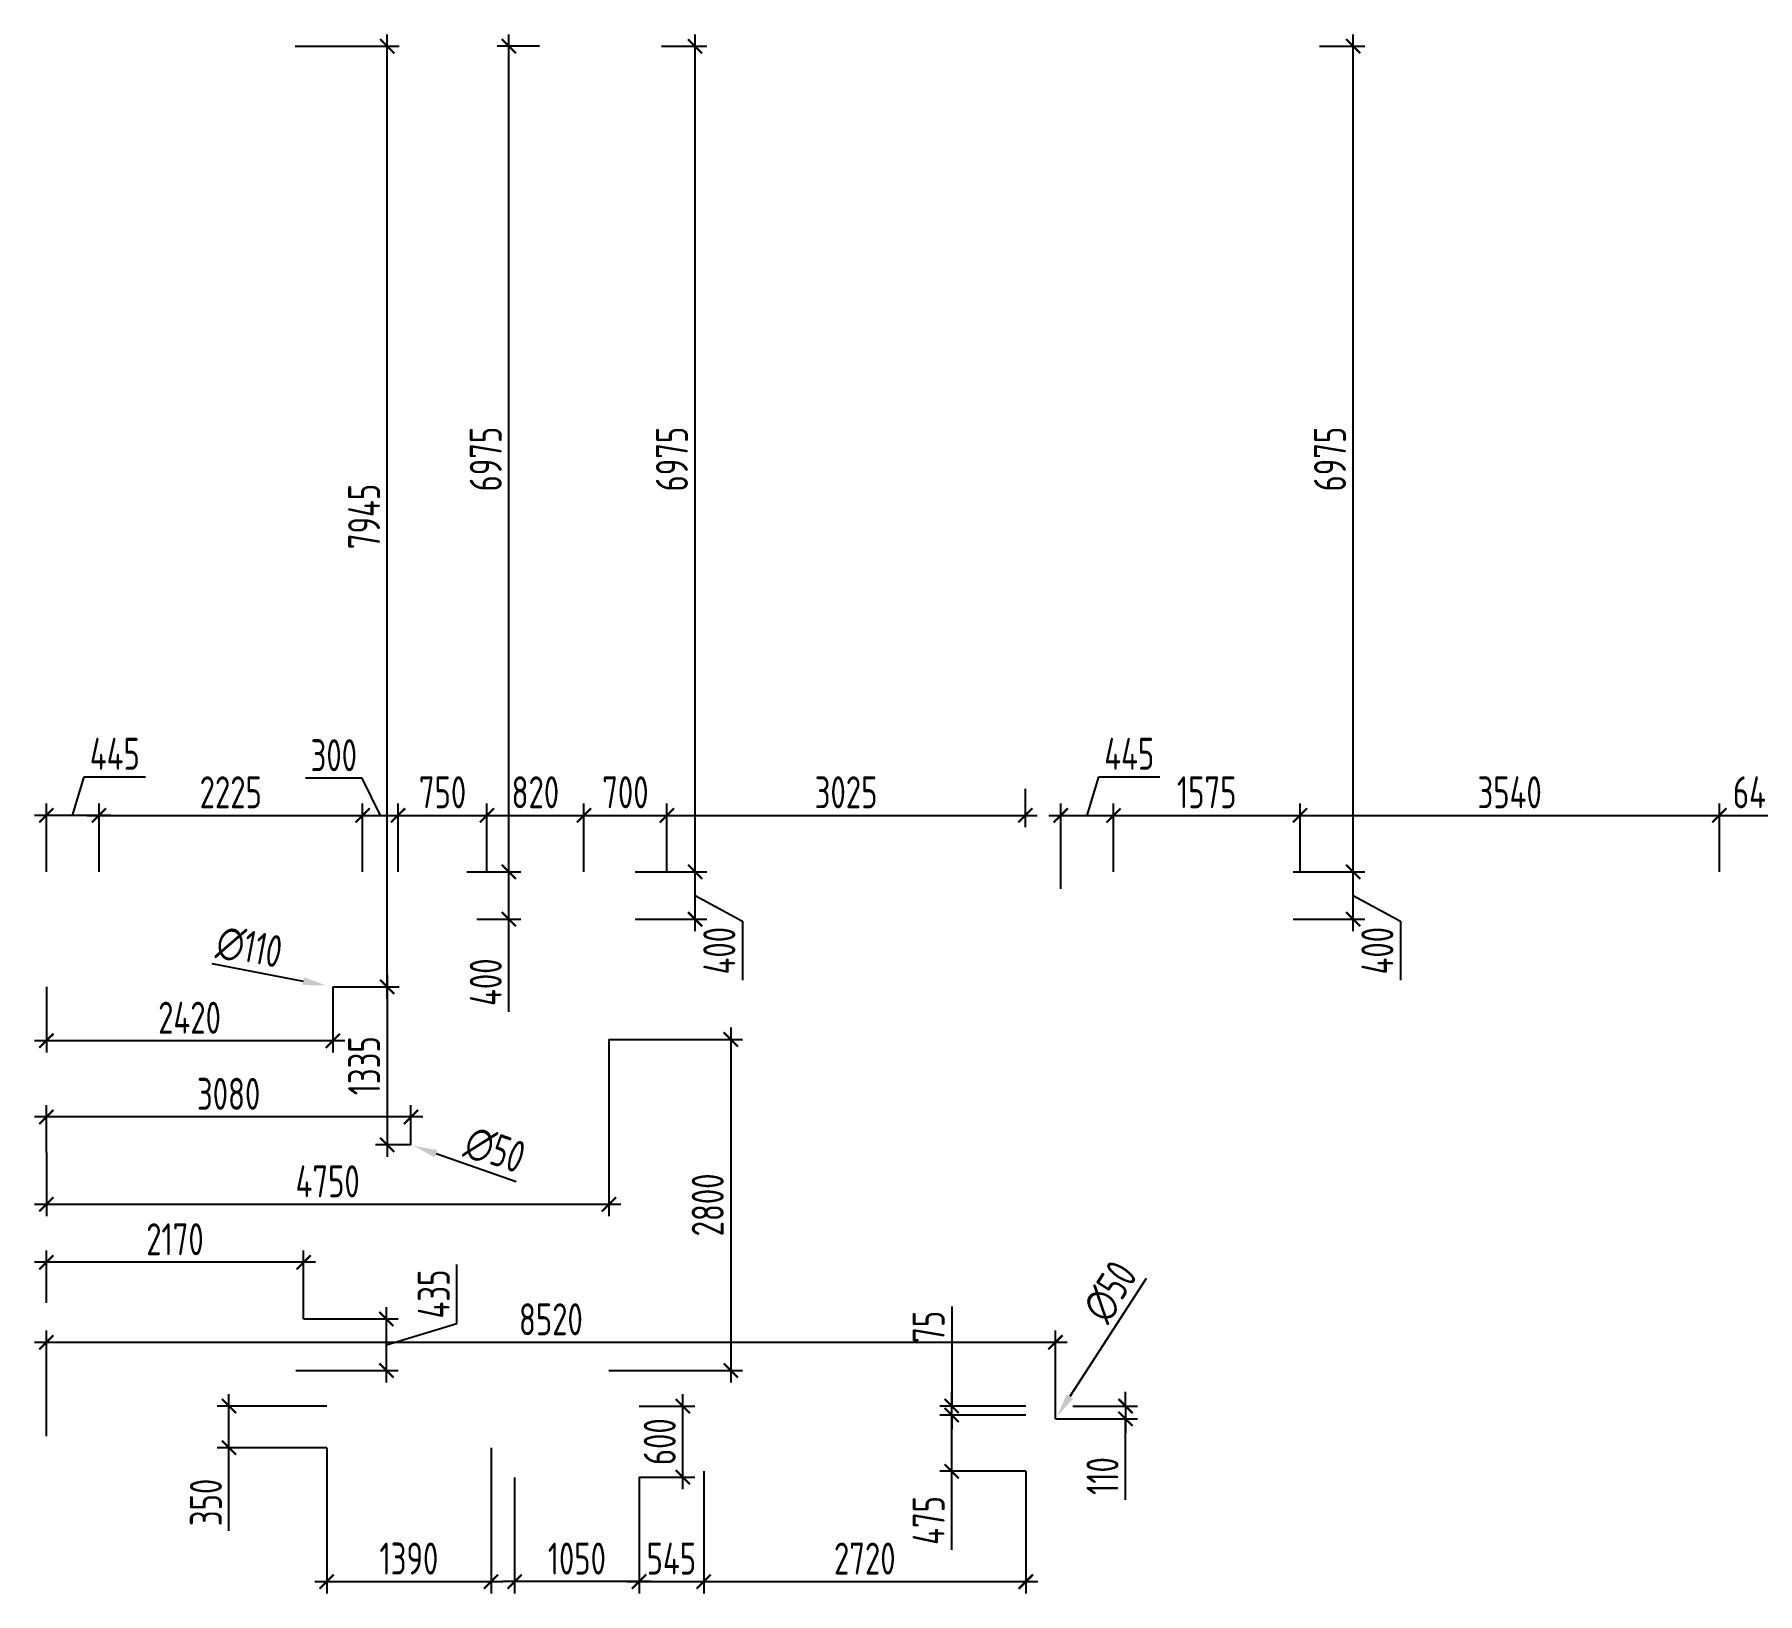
# Model space of a CAD drawing. Header units: millimetres. Extents: x -346952 to 536090, y 55086 to 131231.
# Drawn here: x 212076 to 226624, y 73283 to 86451 of the extents above; entities that cross this region are included whole.
import ezdxf

# ---------------------------------------------------------------- set-up
doc = ezdxf.new("R2010")
doc.units = ezdxf.units.MM
doc.layers.add('РАЗМЕРЫ КРОВЛИ ОВ', color=204, linetype='Continuous')
doc.layers.get('0').off()
doc.styles.add('ISOCPEUR', font='isocpeur.ttf', dxfattribs={"width": 0.7})
doc.dimstyles.new('R_100', dxfattribs={"dimtxt": 270, "dimasz": 120, "dimexe": 100, "dimexo": 0, "dimgap": 60, "dimtad": 1, "dimdec": 0, "dimrnd": 5, "dimzin": 0, "dimdsep": 46, "dimtxsty": 'ISOCPEUR', "dimblk": 'ARCHTICK', "dimcen": 0, "dimdle": 100, "dimclrd": 256, "dimclre": 256, "dimclrt": 256, "dimadec": 0, "dimazin": 0, "dimtfac": 2, "dimtdec": 0, "dimtofl": 0, "dimtmove": 1, "dimatfit": 3, "dimfxl": 1, "dimtvp": 3, "dimtolj": 1, "dimtzin": 0, "dimarcsym": 0})

# ---------------------------------------------------------------- blocks, each defined once
blk = doc.blocks.new('_ArchTick')
at = {"color": 0, "linetype": 'ByBlock', "const_width": 0.15}
blk.add_lwpolyline([(-0.5, -0.5), (0.5, 0.5)], dxfattribs=at)
blk = doc.blocks.new('*D2787')
at = {"layer": 'РАЗМЕРЫ КРОВЛИ ОВ', "lineweight": -2, "transparency": 16777216}
for p, q in [((216130, 74264), (216130, 73283)), ((217181, 74265), (217181, 73283)), ((217281, 73383), (216030, 73383))]:
    blk.add_line(p, q, dxfattribs=at)
at = {"layer": 'РАЗМЕРЫ КРОВЛИ ОВ', "lineweight": -2, "transparency": 16777216, "xscale": 120, "yscale": 120, "zscale": 120, "rotation": 180}
blk.add_blockref('_ArchTick', (216130, 73383), dxfattribs=at)
at = {"layer": 'РАЗМЕРЫ КРОВЛИ ОВ', "lineweight": -2, "transparency": 16777216, "xscale": 120, "yscale": 120, "zscale": 120}
blk.add_blockref('_ArchTick', (217181, 73383), dxfattribs=at)
at = {"layer": 'РАЗМЕРЫ КРОВЛИ ОВ', "transparency": 16777216, "insert": (216655, 73578), "char_height": 270, "attachment_point": 5, "style": 'ISOCPEUR'}
blk.add_mtext('\\A1;1050', dxfattribs=at)
blk = doc.blocks.new('*D2788')
at = {"layer": 'РАЗМЕРЫ КРОВЛИ ОВ', "lineweight": -2, "transparency": 16777216}
for p, q in [((217181, 74265), (217181, 73283)), ((217726, 74315), (217726, 73283)), ((217081, 73383), (217826, 73383))]:
    blk.add_line(p, q, dxfattribs=at)
at = {"layer": 'РАЗМЕРЫ КРОВЛИ ОВ', "lineweight": -2, "transparency": 16777216, "xscale": 120, "yscale": 120, "zscale": 120, "rotation": 180}
blk.add_blockref('_ArchTick', (217181, 73383), dxfattribs=at)
at = {"layer": 'РАЗМЕРЫ КРОВЛИ ОВ', "lineweight": -2, "transparency": 16777216, "xscale": 120, "yscale": 120, "zscale": 120}
blk.add_blockref('_ArchTick', (217726, 73383), dxfattribs=at)
at = {"layer": 'РАЗМЕРЫ КРОВЛИ ОВ', "transparency": 16777216, "insert": (217453, 73578), "char_height": 270, "attachment_point": 5, "style": 'ISOCPEUR'}
blk.add_mtext('\\A1;545', dxfattribs=at)
blk = doc.blocks.new('*D2789')
at = {"layer": 'РАЗМЕРЫ КРОВЛИ ОВ', "lineweight": -2, "transparency": 16777216}
for p, q in [((217726, 74315), (217726, 73283)), ((220446, 74315), (220446, 73283)), ((217626, 73383), (220546, 73383))]:
    blk.add_line(p, q, dxfattribs=at)
at = {"layer": 'РАЗМЕРЫ КРОВЛИ ОВ', "lineweight": -2, "transparency": 16777216, "xscale": 120, "yscale": 120, "zscale": 120, "rotation": 180}
blk.add_blockref('_ArchTick', (217726, 73383), dxfattribs=at)
at = {"layer": 'РАЗМЕРЫ КРОВЛИ ОВ', "lineweight": -2, "transparency": 16777216, "xscale": 120, "yscale": 120, "zscale": 120}
blk.add_blockref('_ArchTick', (220446, 73383), dxfattribs=at)
at = {"layer": 'РАЗМЕРЫ КРОВЛИ ОВ', "transparency": 16777216, "insert": (219086, 73578), "char_height": 270, "attachment_point": 5, "style": 'ISOCPEUR'}
blk.add_mtext('\\A1;2720', dxfattribs=at)
blk = doc.blocks.new('*D2838')
at = {"layer": 'РАЗМЕРЫ КРОВЛИ ОВ', "lineweight": -2, "transparency": 16777216}
for p, q in [((212176, 77008), (212176, 77408)), ((215254, 77072), (215254, 77408)), ((215354, 77308), (212076, 77308))]:
    blk.add_line(p, q, dxfattribs=at)
at = {"layer": 'РАЗМЕРЫ КРОВЛИ ОВ', "lineweight": -2, "transparency": 16777216, "xscale": 120, "yscale": 120, "zscale": 120, "rotation": 180}
blk.add_blockref('_ArchTick', (212176, 77308), dxfattribs=at)
at = {"layer": 'РАЗМЕРЫ КРОВЛИ ОВ', "lineweight": -2, "transparency": 16777216, "xscale": 120, "yscale": 120, "zscale": 120}
blk.add_blockref('_ArchTick', (215254, 77308), dxfattribs=at)
at = {"layer": 'РАЗМЕРЫ КРОВЛИ ОВ', "transparency": 16777216, "insert": (213715, 77503), "char_height": 270, "attachment_point": 5, "style": 'ISOCPEUR'}
blk.add_mtext('\\A1;3080', dxfattribs=at)
blk = doc.blocks.new('*D2839')
at = {"layer": 'РАЗМЕРЫ КРОВЛИ ОВ', "lineweight": -2, "transparency": 16777216}
for p, q in [((212176, 78407), (212176, 77851)), ((214595, 78407), (214595, 77851)), ((214695, 77951), (212076, 77951))]:
    blk.add_line(p, q, dxfattribs=at)
at = {"layer": 'РАЗМЕРЫ КРОВЛИ ОВ', "lineweight": -2, "transparency": 16777216, "xscale": 120, "yscale": 120, "zscale": 120, "rotation": 180}
blk.add_blockref('_ArchTick', (212176, 77951), dxfattribs=at)
at = {"layer": 'РАЗМЕРЫ КРОВЛИ ОВ', "lineweight": -2, "transparency": 16777216, "xscale": 120, "yscale": 120, "zscale": 120}
blk.add_blockref('_ArchTick', (214595, 77951), dxfattribs=at)
at = {"layer": 'РАЗМЕРЫ КРОВЛИ ОВ', "transparency": 16777216, "insert": (213385, 78146), "char_height": 270, "attachment_point": 5, "style": 'ISOCPEUR'}
blk.add_mtext('\\A1;2420', dxfattribs=at)
blk = doc.blocks.new('*D2840')
at = {"layer": 'РАЗМЕРЫ КРОВЛИ ОВ', "lineweight": -2, "transparency": 16777216}
for p, q in [((212398, 79855), (212496, 80180)), ((212496, 80180), (213012, 80180)), ((212176, 79378), (212176, 79955)), ((212621, 79378), (212621, 79955)), ((212721, 79855), (212076, 79855))]:
    blk.add_line(p, q, dxfattribs=at)
at = {"layer": 'РАЗМЕРЫ КРОВЛИ ОВ', "lineweight": -2, "transparency": 16777216, "xscale": 120, "yscale": 120, "zscale": 120, "rotation": 180}
blk.add_blockref('_ArchTick', (212176, 79855), dxfattribs=at)
at = {"layer": 'РАЗМЕРЫ КРОВЛИ ОВ', "lineweight": -2, "transparency": 16777216, "xscale": 120, "yscale": 120, "zscale": 120}
blk.add_blockref('_ArchTick', (212621, 79855), dxfattribs=at)
at = {"layer": 'РАЗМЕРЫ КРОВЛИ ОВ', "transparency": 16777216, "insert": (212754, 80375), "char_height": 270, "attachment_point": 5, "style": 'ISOCPEUR'}
blk.add_mtext('\\A1;445', dxfattribs=at)
blk = doc.blocks.new('*D2841')
at = {"layer": 'РАЗМЕРЫ КРОВЛИ ОВ', "lineweight": -2, "transparency": 16777216}
for p, q in [((212621, 79378), (212621, 79955)), ((214846, 79378), (214846, 79955)), ((212521, 79855), (214946, 79855))]:
    blk.add_line(p, q, dxfattribs=at)
at = {"layer": 'РАЗМЕРЫ КРОВЛИ ОВ', "lineweight": -2, "transparency": 16777216, "xscale": 120, "yscale": 120, "zscale": 120, "rotation": 180}
blk.add_blockref('_ArchTick', (212621, 79855), dxfattribs=at)
at = {"layer": 'РАЗМЕРЫ КРОВЛИ ОВ', "lineweight": -2, "transparency": 16777216, "xscale": 120, "yscale": 120, "zscale": 120}
blk.add_blockref('_ArchTick', (214846, 79855), dxfattribs=at)
at = {"layer": 'РАЗМЕРЫ КРОВЛИ ОВ', "transparency": 16777216, "insert": (213733, 80050), "char_height": 270, "attachment_point": 5, "style": 'ISOCPEUR'}
blk.add_mtext('\\A1;2225', dxfattribs=at)
blk = doc.blocks.new('*D2803')
at = {"layer": 'РАЗМЕРЫ КРОВЛИ ОВ', "lineweight": -2, "transparency": 16777216}
for p, q in [((215896, 79378), (215896, 79955)), ((216715, 79378), (216715, 79955)), ((215796, 79855), (216815, 79855))]:
    blk.add_line(p, q, dxfattribs=at)
at = {"layer": 'РАЗМЕРЫ КРОВЛИ ОВ', "lineweight": -2, "transparency": 16777216, "xscale": 120, "yscale": 120, "zscale": 120, "rotation": 180}
blk.add_blockref('_ArchTick', (215896, 79855), dxfattribs=at)
at = {"layer": 'РАЗМЕРЫ КРОВЛИ ОВ', "lineweight": -2, "transparency": 16777216, "xscale": 120, "yscale": 120, "zscale": 120}
blk.add_blockref('_ArchTick', (216715, 79855), dxfattribs=at)
at = {"layer": 'РАЗМЕРЫ КРОВЛИ ОВ', "transparency": 16777216, "insert": (216305, 80050), "char_height": 270, "attachment_point": 5, "style": 'ISOCPEUR'}
blk.add_mtext('\\A1;820', dxfattribs=at)
blk = doc.blocks.new('*D2804')
at = {"layer": 'РАЗМЕРЫ КРОВЛИ ОВ', "lineweight": -2, "transparency": 16777216}
for p, q in [((216715, 79378), (216715, 79955)), ((217415, 79378), (217415, 79955)), ((216615, 79855), (217515, 79855))]:
    blk.add_line(p, q, dxfattribs=at)
at = {"layer": 'РАЗМЕРЫ КРОВЛИ ОВ', "lineweight": -2, "transparency": 16777216, "xscale": 120, "yscale": 120, "zscale": 120, "rotation": 180}
blk.add_blockref('_ArchTick', (216715, 79855), dxfattribs=at)
at = {"layer": 'РАЗМЕРЫ КРОВЛИ ОВ', "lineweight": -2, "transparency": 16777216, "xscale": 120, "yscale": 120, "zscale": 120}
blk.add_blockref('_ArchTick', (217415, 79855), dxfattribs=at)
at = {"layer": 'РАЗМЕРЫ КРОВЛИ ОВ', "transparency": 16777216, "insert": (217065, 80050), "char_height": 270, "attachment_point": 5, "style": 'ISOCPEUR'}
blk.add_mtext('\\A1;700', dxfattribs=at)
blk = doc.blocks.new('*D2805')
at = {"layer": 'РАЗМЕРЫ КРОВЛИ ОВ', "lineweight": -2, "transparency": 16777216}
for p, q in [((220441, 80080), (220441, 79755)), ((217415, 79378), (217415, 79955)), ((217315, 79855), (220541, 79855))]:
    blk.add_line(p, q, dxfattribs=at)
at = {"layer": 'РАЗМЕРЫ КРОВЛИ ОВ', "lineweight": -2, "transparency": 16777216, "xscale": 120, "yscale": 120, "zscale": 120, "rotation": 180}
blk.add_blockref('_ArchTick', (217415, 79855), dxfattribs=at)
at = {"layer": 'РАЗМЕРЫ КРОВЛИ ОВ', "lineweight": -2, "transparency": 16777216, "xscale": 120, "yscale": 120, "zscale": 120}
blk.add_blockref('_ArchTick', (220441, 79855), dxfattribs=at)
at = {"layer": 'РАЗМЕРЫ КРОВЛИ ОВ', "transparency": 16777216, "insert": (218928, 80050), "char_height": 270, "attachment_point": 5, "style": 'ISOCPEUR'}
blk.add_mtext('\\A1;3025', dxfattribs=at)
blk = doc.blocks.new('*D2806')
at = {"layer": 'РАЗМЕРЫ КРОВЛИ ОВ', "lineweight": -2, "transparency": 16777216}
for p, q in [((216081, 78878), (216081, 79478)), ((215727, 79378), (216181, 79378)), ((215811, 78978), (216181, 78978)), ((216081, 78197), (216081, 78978))]:
    blk.add_line(p, q, dxfattribs=at)
at = {"layer": 'РАЗМЕРЫ КРОВЛИ ОВ', "lineweight": -2, "transparency": 16777216, "xscale": 120, "yscale": 120, "zscale": 120}
for p, rotation in [((216081, 79378), 90), ((216081, 78978), 270)]:
    blk.add_blockref('_ArchTick', p, dxfattribs=dict(at, rotation=rotation))
at = {"layer": 'РАЗМЕРЫ КРОВЛИ ОВ', "transparency": 16777216, "insert": (215886, 78446), "char_height": 270, "attachment_point": 5, "rotation": 90, "style": 'ISOCPEUR'}
blk.add_mtext('\\A1;400', dxfattribs=at)
blk = doc.blocks.new('*D2807')
at = {"layer": 'РАЗМЕРЫ КРОВЛИ ОВ', "lineweight": -2, "transparency": 16777216}
for p, q in [((216081, 79278), (216081, 86451)), ((216341, 86351), (215981, 86351)), ((215727, 79378), (216181, 79378))]:
    blk.add_line(p, q, dxfattribs=at)
at = {"layer": 'РАЗМЕРЫ КРОВЛИ ОВ', "lineweight": -2, "transparency": 16777216, "xscale": 120, "yscale": 120, "zscale": 120}
for p, rotation in [((216081, 86351), 90), ((216081, 79378), 270)]:
    blk.add_blockref('_ArchTick', p, dxfattribs=dict(at, rotation=rotation))
at = {"layer": 'РАЗМЕРЫ КРОВЛИ ОВ', "transparency": 16777216, "insert": (215886, 82864), "char_height": 270, "attachment_point": 5, "rotation": 90, "style": 'ISOCPEUR'}
blk.add_mtext('\\A1;6975', dxfattribs=at)
blk = doc.blocks.new('*D2813')
at = {"layer": 'РАЗМЕРЫ КРОВЛИ ОВ', "lineweight": -2, "transparency": 16777216}
for p, q in [((215054, 78307), (215054, 86451)), ((214278, 86351), (215154, 86351)), ((214595, 78407), (215154, 78407))]:
    blk.add_line(p, q, dxfattribs=at)
at = {"layer": 'РАЗМЕРЫ КРОВЛИ ОВ', "lineweight": -2, "transparency": 16777216, "xscale": 120, "yscale": 120, "zscale": 120}
for p, rotation in [((215054, 86351), 90), ((215054, 78407), 270)]:
    blk.add_blockref('_ArchTick', p, dxfattribs=dict(at, rotation=rotation))
at = {"layer": 'РАЗМЕРЫ КРОВЛИ ОВ', "transparency": 16777216, "insert": (214859, 82379), "char_height": 270, "attachment_point": 5, "rotation": 90, "style": 'ISOCPEUR'}
blk.add_mtext('\\A1;7945', dxfattribs=at)
blk = doc.blocks.new('*D2814')
at = {"layer": 'РАЗМЕРЫ КРОВЛИ ОВ', "lineweight": -2, "transparency": 16777216}
for p, q in [((215054, 78507), (215054, 76972)), ((214595, 78407), (215154, 78407)), ((215254, 77072), (214954, 77072))]:
    blk.add_line(p, q, dxfattribs=at)
at = {"layer": 'РАЗМЕРЫ КРОВЛИ ОВ', "lineweight": -2, "transparency": 16777216, "xscale": 120, "yscale": 120, "zscale": 120}
for p, rotation in [((215054, 78407), 90), ((215054, 77072), 270)]:
    blk.add_blockref('_ArchTick', p, dxfattribs=dict(at, rotation=rotation))
at = {"layer": 'РАЗМЕРЫ КРОВЛИ ОВ', "transparency": 16777216, "insert": (214859, 77740), "char_height": 270, "attachment_point": 5, "rotation": 90, "style": 'ISOCPEUR'}
blk.add_mtext('\\A1;1335', dxfattribs=at)
blk = doc.blocks.new('*D2808')
at = {"layer": 'РАЗМЕРЫ КРОВЛИ ОВ', "lineweight": -2, "transparency": 16777216}
for p, q in [((220963, 79855), (221061, 80180)), ((221061, 80180), (221577, 80180)), ((220741, 79234), (220741, 79955)), ((221186, 79378), (221186, 79955)), ((220641, 79855), (221286, 79855))]:
    blk.add_line(p, q, dxfattribs=at)
at = {"layer": 'РАЗМЕРЫ КРОВЛИ ОВ', "lineweight": -2, "transparency": 16777216, "xscale": 120, "yscale": 120, "zscale": 120, "rotation": 180}
blk.add_blockref('_ArchTick', (220741, 79855), dxfattribs=at)
at = {"layer": 'РАЗМЕРЫ КРОВЛИ ОВ', "lineweight": -2, "transparency": 16777216, "xscale": 120, "yscale": 120, "zscale": 120}
blk.add_blockref('_ArchTick', (221186, 79855), dxfattribs=at)
at = {"layer": 'РАЗМЕРЫ КРОВЛИ ОВ', "transparency": 16777216, "insert": (221319, 80375), "char_height": 270, "attachment_point": 5, "style": 'ISOCPEUR'}
blk.add_mtext('\\A1;445', dxfattribs=at)
blk = doc.blocks.new('*D2809')
at = {"layer": 'РАЗМЕРЫ КРОВЛИ ОВ', "lineweight": -2, "transparency": 16777216}
for p, q in [((221186, 79378), (221186, 79955)), ((222761, 79378), (222761, 79955)), ((221086, 79855), (222861, 79855))]:
    blk.add_line(p, q, dxfattribs=at)
at = {"layer": 'РАЗМЕРЫ КРОВЛИ ОВ', "lineweight": -2, "transparency": 16777216, "xscale": 120, "yscale": 120, "zscale": 120, "rotation": 180}
blk.add_blockref('_ArchTick', (221186, 79855), dxfattribs=at)
at = {"layer": 'РАЗМЕРЫ КРОВЛИ ОВ', "lineweight": -2, "transparency": 16777216, "xscale": 120, "yscale": 120, "zscale": 120}
blk.add_blockref('_ArchTick', (222761, 79855), dxfattribs=at)
at = {"layer": 'РАЗМЕРЫ КРОВЛИ ОВ', "transparency": 16777216, "insert": (221973, 80050), "char_height": 270, "attachment_point": 5, "style": 'ISOCPEUR'}
blk.add_mtext('\\A1;1575', dxfattribs=at)
blk = doc.blocks.new('*D2810')
at = {"layer": 'РАЗМЕРЫ КРОВЛИ ОВ', "lineweight": -2, "transparency": 16777216}
for p, q in [((222761, 79378), (222761, 79955)), ((226302, 79378), (226302, 79955)), ((222661, 79855), (226402, 79855))]:
    blk.add_line(p, q, dxfattribs=at)
at = {"layer": 'РАЗМЕРЫ КРОВЛИ ОВ', "lineweight": -2, "transparency": 16777216, "xscale": 120, "yscale": 120, "zscale": 120, "rotation": 180}
blk.add_blockref('_ArchTick', (222761, 79855), dxfattribs=at)
at = {"layer": 'РАЗМЕРЫ КРОВЛИ ОВ', "lineweight": -2, "transparency": 16777216, "xscale": 120, "yscale": 120, "zscale": 120}
blk.add_blockref('_ArchTick', (226302, 79855), dxfattribs=at)
at = {"layer": 'РАЗМЕРЫ КРОВЛИ ОВ', "transparency": 16777216, "insert": (224531, 80050), "char_height": 270, "attachment_point": 5, "style": 'ISOCPEUR'}
blk.add_mtext('\\A1;3540', dxfattribs=at)
blk = doc.blocks.new('*D2811')
at = {"layer": 'РАЗМЕРЫ КРОВЛИ ОВ', "lineweight": -2, "transparency": 16777216}
for p, q in [((226302, 79378), (226302, 79955)), ((226946, 79378), (226946, 79955)), ((226202, 79855), (227046, 79855))]:
    blk.add_line(p, q, dxfattribs=at)
at = {"layer": 'РАЗМЕРЫ КРОВЛИ ОВ', "lineweight": -2, "transparency": 16777216, "xscale": 120, "yscale": 120, "zscale": 120, "rotation": 180}
blk.add_blockref('_ArchTick', (226302, 79855), dxfattribs=at)
at = {"layer": 'РАЗМЕРЫ КРОВЛИ ОВ', "lineweight": -2, "transparency": 16777216, "xscale": 120, "yscale": 120, "zscale": 120}
blk.add_blockref('_ArchTick', (226946, 79855), dxfattribs=at)
at = {"layer": 'РАЗМЕРЫ КРОВЛИ ОВ', "transparency": 16777216, "insert": (226624, 80050), "char_height": 270, "attachment_point": 5, "style": 'ISOCPEUR'}
blk.add_mtext('\\A1;645', dxfattribs=at)
blk = doc.blocks.new('*D2744')
at = {"layer": 'РАЗМЕРЫ КРОВЛИ ОВ', "lineweight": -2, "transparency": 16777216}
for p, q in [((223209, 78878), (223209, 79478)), ((222703, 79378), (223309, 79378)), ((223209, 79178), (223609, 78961)), ((222703, 78978), (223309, 78978)), ((223609, 78961), (223609, 78463))]:
    blk.add_line(p, q, dxfattribs=at)
at = {"layer": 'РАЗМЕРЫ КРОВЛИ ОВ', "lineweight": -2, "transparency": 16777216, "xscale": 120, "yscale": 120, "zscale": 120}
for p, rotation in [((223209, 79378), 90), ((223209, 78978), 270)]:
    blk.add_blockref('_ArchTick', p, dxfattribs=dict(at, rotation=rotation))
at = {"layer": 'РАЗМЕРЫ КРОВЛИ ОВ', "transparency": 16777216, "insert": (223414, 78712), "char_height": 270, "attachment_point": 5, "rotation": 90, "style": 'ISOCPEUR'}
blk.add_mtext('\\A1;400', dxfattribs=at)
blk = doc.blocks.new('*D2745')
at = {"layer": 'РАЗМЕРЫ КРОВЛИ ОВ', "lineweight": -2, "transparency": 16777216}
for p, q in [((223209, 79278), (223209, 86451)), ((222926, 86351), (223309, 86351)), ((222703, 79378), (223309, 79378))]:
    blk.add_line(p, q, dxfattribs=at)
at = {"layer": 'РАЗМЕРЫ КРОВЛИ ОВ', "lineweight": -2, "transparency": 16777216, "xscale": 120, "yscale": 120, "zscale": 120}
for p, rotation in [((223209, 86351), 90), ((223209, 79378), 270)]:
    blk.add_blockref('_ArchTick', p, dxfattribs=dict(at, rotation=rotation))
at = {"layer": 'РАЗМЕРЫ КРОВЛИ ОВ', "transparency": 16777216, "insert": (223014, 82864), "char_height": 270, "attachment_point": 5, "rotation": 90, "style": 'ISOCPEUR'}
blk.add_mtext('\\A1;6975', dxfattribs=at)
blk = doc.blocks.new('*D2746')
at = {"layer": 'РАЗМЕРЫ КРОВЛИ ОВ', "lineweight": -2, "transparency": 16777216}
for p, q in [((217653, 78878), (217653, 79478)), ((217147, 79378), (217753, 79378)), ((217653, 79178), (218053, 78961)), ((217147, 78978), (217753, 78978)), ((218053, 78961), (218053, 78463))]:
    blk.add_line(p, q, dxfattribs=at)
at = {"layer": 'РАЗМЕРЫ КРОВЛИ ОВ', "lineweight": -2, "transparency": 16777216, "xscale": 120, "yscale": 120, "zscale": 120}
for p, rotation in [((217653, 79378), 90), ((217653, 78978), 270)]:
    blk.add_blockref('_ArchTick', p, dxfattribs=dict(at, rotation=rotation))
at = {"layer": 'РАЗМЕРЫ КРОВЛИ ОВ', "transparency": 16777216, "insert": (217858, 78712), "char_height": 270, "attachment_point": 5, "rotation": 90, "style": 'ISOCPEUR'}
blk.add_mtext('\\A1;400', dxfattribs=at)
blk = doc.blocks.new('*D2741')
at = {"layer": 'РАЗМЕРЫ КРОВЛИ ОВ', "lineweight": -2, "transparency": 16777216}
for p, q in [((217653, 79278), (217653, 86451)), ((217371, 86351), (217753, 86351)), ((217147, 79378), (217753, 79378))]:
    blk.add_line(p, q, dxfattribs=at)
at = {"layer": 'РАЗМЕРЫ КРОВЛИ ОВ', "lineweight": -2, "transparency": 16777216, "xscale": 120, "yscale": 120, "zscale": 120}
for p, rotation in [((217653, 86351), 90), ((217653, 79378), 270)]:
    blk.add_blockref('_ArchTick', p, dxfattribs=dict(at, rotation=rotation))
at = {"layer": 'РАЗМЕРЫ КРОВЛИ ОВ', "transparency": 16777216, "insert": (217458, 82864), "char_height": 270, "attachment_point": 5, "rotation": 90, "style": 'ISOCPEUR'}
blk.add_mtext('\\A1;6975', dxfattribs=at)
blk = doc.blocks.new('*D2972')
at = {"layer": 'РАЗМЕРЫ КРОВЛИ ОВ', "lineweight": -2, "transparency": 16777216}
for p, q in [((214543, 74514), (214543, 73283)), ((215931, 74514), (215931, 73283)), ((214443, 73383), (216031, 73383))]:
    blk.add_line(p, q, dxfattribs=at)
at = {"layer": 'РАЗМЕРЫ КРОВЛИ ОВ', "lineweight": -2, "transparency": 16777216, "xscale": 120, "yscale": 120, "zscale": 120, "rotation": 180}
blk.add_blockref('_ArchTick', (214543, 73383), dxfattribs=at)
at = {"layer": 'РАЗМЕРЫ КРОВЛИ ОВ', "lineweight": -2, "transparency": 16777216, "xscale": 120, "yscale": 120, "zscale": 120}
blk.add_blockref('_ArchTick', (215931, 73383), dxfattribs=at)
at = {"layer": 'РАЗМЕРЫ КРОВЛИ ОВ', "transparency": 16777216, "insert": (215237, 73578), "char_height": 270, "attachment_point": 5, "style": 'ISOCPEUR'}
blk.add_mtext('\\A1;1390', dxfattribs=at)
blk = doc.blocks.new('*D2973')
at = {"layer": 'РАЗМЕРЫ КРОВЛИ ОВ', "lineweight": -2, "transparency": 16777216}
for p, q in [((213718, 74414), (213718, 74966)), ((214543, 74866), (213618, 74866)), ((214543, 74514), (213618, 74514)), ((213718, 73813), (213718, 74514))]:
    blk.add_line(p, q, dxfattribs=at)
at = {"layer": 'РАЗМЕРЫ КРОВЛИ ОВ', "lineweight": -2, "transparency": 16777216, "xscale": 120, "yscale": 120, "zscale": 120}
for p, rotation in [((213718, 74866), 90), ((213718, 74514), 270)]:
    blk.add_blockref('_ArchTick', p, dxfattribs=dict(at, rotation=rotation))
at = {"layer": 'РАЗМЕРЫ КРОВЛИ ОВ', "transparency": 16777216, "insert": (213523, 74052), "char_height": 270, "attachment_point": 5, "rotation": 90, "style": 'ISOCPEUR'}
blk.add_mtext('\\A1;350', dxfattribs=at)
blk = doc.blocks.new('*D2974')
at = {"layer": 'РАЗМЕРЫ КРОВЛИ ОВ', "lineweight": -2, "transparency": 16777216}
for p, q in [((220796, 75404), (212076, 75404)), ((212176, 74612), (212176, 75504)), ((220696, 74758), (220696, 75504))]:
    blk.add_line(p, q, dxfattribs=at)
at = {"layer": 'РАЗМЕРЫ КРОВЛИ ОВ', "lineweight": -2, "transparency": 16777216, "xscale": 120, "yscale": 120, "zscale": 120, "rotation": 180}
blk.add_blockref('_ArchTick', (212176, 75404), dxfattribs=at)
at = {"layer": 'РАЗМЕРЫ КРОВЛИ ОВ', "lineweight": -2, "transparency": 16777216, "xscale": 120, "yscale": 120, "zscale": 120}
blk.add_blockref('_ArchTick', (220696, 75404), dxfattribs=at)
at = {"layer": 'РАЗМЕРЫ КРОВЛИ ОВ', "transparency": 16777216, "insert": (216436, 75599), "char_height": 270, "attachment_point": 5, "style": 'ISOCPEUR'}
blk.add_mtext('\\A1;8520', dxfattribs=at)
blk = doc.blocks.new('*D2975')
at = {"layer": 'РАЗМЕРЫ КРОВЛИ ОВ', "lineweight": -2, "transparency": 16777216}
for p, q in [((221288, 74866), (221288, 74986)), ((220844, 74866), (221388, 74866)), ((221288, 74866), (221288, 74758)), ((220696, 74758), (221388, 74758)), ((221288, 74758), (221288, 74638)), ((221288, 74073), (221288, 74758))]:
    blk.add_line(p, q, dxfattribs=at)
at = {"layer": 'РАЗМЕРЫ КРОВЛИ ОВ', "lineweight": -2, "transparency": 16777216, "xscale": 120, "yscale": 120, "zscale": 120}
for p, rotation in [((221288, 74866), 270), ((221288, 74758), 90)]:
    blk.add_blockref('_ArchTick', p, dxfattribs=dict(at, rotation=rotation))
at = {"layer": 'РАЗМЕРЫ КРОВЛИ ОВ', "transparency": 16777216, "insert": (221093, 74275), "char_height": 270, "attachment_point": 5, "rotation": 90, "style": 'ISOCPEUR'}
blk.add_mtext('\\A1;110', dxfattribs=at)
blk = doc.blocks.new('*D2976')
at = {"layer": 'РАЗМЕРЫ КРОВЛИ ОВ', "lineweight": -2, "transparency": 16777216}
for p, q in [((214842, 80168), (214363, 80168)), ((214996, 79855), (214842, 80168)), ((214846, 79378), (214846, 79955)), ((215146, 79378), (215146, 79955)), ((214746, 79855), (215246, 79855))]:
    blk.add_line(p, q, dxfattribs=at)
at = {"layer": 'РАЗМЕРЫ КРОВЛИ ОВ', "lineweight": -2, "transparency": 16777216, "xscale": 120, "yscale": 120, "zscale": 120, "rotation": 180}
blk.add_blockref('_ArchTick', (214846, 79855), dxfattribs=at)
at = {"layer": 'РАЗМЕРЫ КРОВЛИ ОВ', "lineweight": -2, "transparency": 16777216, "xscale": 120, "yscale": 120, "zscale": 120}
blk.add_blockref('_ArchTick', (215146, 79855), dxfattribs=at)
at = {"layer": 'РАЗМЕРЫ КРОВЛИ ОВ', "transparency": 16777216, "insert": (214603, 80363), "char_height": 270, "attachment_point": 5, "style": 'ISOCPEUR'}
blk.add_mtext('\\A1;300', dxfattribs=at)
blk = doc.blocks.new('*D2977')
at = {"layer": 'РАЗМЕРЫ КРОВЛИ ОВ', "lineweight": -2, "transparency": 16777216}
for p, q in [((215146, 79378), (215146, 79955)), ((215896, 79378), (215896, 79955)), ((215046, 79855), (215996, 79855))]:
    blk.add_line(p, q, dxfattribs=at)
at = {"layer": 'РАЗМЕРЫ КРОВЛИ ОВ', "lineweight": -2, "transparency": 16777216, "xscale": 120, "yscale": 120, "zscale": 120, "rotation": 180}
blk.add_blockref('_ArchTick', (215146, 79855), dxfattribs=at)
at = {"layer": 'РАЗМЕРЫ КРОВЛИ ОВ', "lineweight": -2, "transparency": 16777216, "xscale": 120, "yscale": 120, "zscale": 120}
blk.add_blockref('_ArchTick', (215896, 79855), dxfattribs=at)
at = {"layer": 'РАЗМЕРЫ КРОВЛИ ОВ', "transparency": 16777216, "insert": (215521, 80050), "char_height": 270, "attachment_point": 5, "style": 'ISOCPEUR'}
blk.add_mtext('\\A1;750', dxfattribs=at)
blk = doc.blocks.new('*D2987')
at = {"layer": 'РАЗМЕРЫ КРОВЛИ ОВ', "lineweight": -2, "transparency": 16777216}
for p, q in [((217955, 78063), (217955, 75066)), ((216926, 77963), (218055, 77963)), ((216926, 75166), (218055, 75166))]:
    blk.add_line(p, q, dxfattribs=at)
at = {"layer": 'РАЗМЕРЫ КРОВЛИ ОВ', "lineweight": -2, "transparency": 16777216, "xscale": 120, "yscale": 120, "zscale": 120}
for p, rotation in [((217955, 77963), 90), ((217955, 75166), 270)]:
    blk.add_blockref('_ArchTick', p, dxfattribs=dict(at, rotation=rotation))
at = {"layer": 'РАЗМЕРЫ КРОВЛИ ОВ', "transparency": 16777216, "insert": (217760, 76565), "char_height": 270, "attachment_point": 5, "rotation": 90, "style": 'ISOCPEUR'}
blk.add_mtext('\\A1;2800', dxfattribs=at)
blk = doc.blocks.new('*D2988')
at = {"layer": 'РАЗМЕРЫ КРОВЛИ ОВ', "lineweight": -2, "transparency": 16777216}
for p, q in [((216926, 77963), (216926, 76469)), ((212176, 77008), (212176, 76469)), ((217026, 76569), (212076, 76569))]:
    blk.add_line(p, q, dxfattribs=at)
at = {"layer": 'РАЗМЕРЫ КРОВЛИ ОВ', "lineweight": -2, "transparency": 16777216, "xscale": 120, "yscale": 120, "zscale": 120, "rotation": 180}
blk.add_blockref('_ArchTick', (212176, 76569), dxfattribs=at)
at = {"layer": 'РАЗМЕРЫ КРОВЛИ ОВ', "lineweight": -2, "transparency": 16777216, "xscale": 120, "yscale": 120, "zscale": 120}
blk.add_blockref('_ArchTick', (216926, 76569), dxfattribs=at)
at = {"layer": 'РАЗМЕРЫ КРОВЛИ ОВ', "transparency": 16777216, "insert": (214551, 76764), "char_height": 270, "attachment_point": 5, "style": 'ISOCPEUR'}
blk.add_mtext('\\A1;4750', dxfattribs=at)
blk = doc.blocks.new('*D2989')
at = {"layer": 'РАЗМЕРЫ КРОВЛИ ОВ', "lineweight": -2, "transparency": 16777216}
for p, q in [((215642, 75563), (215642, 76061)), ((215047, 75066), (215047, 75702)), ((214348, 75602), (215147, 75602)), ((215047, 75384), (215642, 75563)), ((214283, 75166), (215147, 75166))]:
    blk.add_line(p, q, dxfattribs=at)
at = {"layer": 'РАЗМЕРЫ КРОВЛИ ОВ', "lineweight": -2, "transparency": 16777216, "xscale": 120, "yscale": 120, "zscale": 120}
for p, rotation in [((215047, 75602), 90), ((215047, 75166), 270)]:
    blk.add_blockref('_ArchTick', p, dxfattribs=dict(at, rotation=rotation))
at = {"layer": 'РАЗМЕРЫ КРОВЛИ ОВ', "transparency": 16777216, "insert": (215447, 75812), "char_height": 270, "attachment_point": 5, "rotation": 90, "style": 'ISOCPEUR'}
blk.add_mtext('\\A1;435', dxfattribs=at)
blk = doc.blocks.new('*D2990')
at = {"layer": 'РАЗМЕРЫ КРОВЛИ ОВ', "lineweight": -2, "transparency": 16777216}
for p, q in [((212176, 75739), (212176, 76180)), ((214348, 75602), (214348, 76180)), ((214448, 76080), (212076, 76080))]:
    blk.add_line(p, q, dxfattribs=at)
at = {"layer": 'РАЗМЕРЫ КРОВЛИ ОВ', "lineweight": -2, "transparency": 16777216, "xscale": 120, "yscale": 120, "zscale": 120, "rotation": 180}
blk.add_blockref('_ArchTick', (212176, 76080), dxfattribs=at)
at = {"layer": 'РАЗМЕРЫ КРОВЛИ ОВ', "lineweight": -2, "transparency": 16777216, "xscale": 120, "yscale": 120, "zscale": 120}
blk.add_blockref('_ArchTick', (214348, 76080), dxfattribs=at)
at = {"layer": 'РАЗМЕРЫ КРОВЛИ ОВ', "transparency": 16777216, "insert": (213262, 76275), "char_height": 270, "attachment_point": 5, "style": 'ISOCPEUR'}
blk.add_mtext('\\A1;2170', dxfattribs=at)
blk = doc.blocks.new('*D3042')
at = {"layer": 'РАЗМЕРЫ КРОВЛИ ОВ', "lineweight": -2, "transparency": 16777216}
blk.add_line((216142, 76759), (215466, 76997), dxfattribs=at)
at = {"layer": 'РАЗМЕРЫ КРОВЛИ ОВ', "transparency": 16777216}
blk.add_solid([(215477, 77029), (215455, 76966), (215277, 77064)], dxfattribs=at)
at = {"layer": 'РАЗМЕРЫ КРОВЛИ ОВ', "transparency": 16777216, "insert": (215963, 77029), "char_height": 270, "attachment_point": 5, "rotation": 340.5803, "style": 'ISOCPEUR'}
blk.add_mtext('\\A1;∅50', dxfattribs=at)
blk = doc.blocks.new('*D3041')
at = {"layer": 'РАЗМЕРЫ КРОВЛИ ОВ', "lineweight": -2, "transparency": 16777216}
blk.add_line((213572, 78603), (214344, 78455), dxfattribs=at)
at = {"layer": 'РАЗМЕРЫ КРОВЛИ ОВ', "transparency": 16777216}
blk.add_solid([(214350, 78488), (214338, 78422), (214541, 78418)], dxfattribs=at)
at = {"layer": 'РАЗМЕРЫ КРОВЛИ ОВ', "transparency": 16777216, "insert": (213890, 78740), "char_height": 270, "attachment_point": 5, "rotation": 349.2036, "style": 'ISOCPEUR'}
blk.add_mtext('\\A1;∅110', dxfattribs=at)
blk = doc.blocks.new('*D3071')
at = {"layer": 'РАЗМЕРЫ КРОВЛИ ОВ', "lineweight": -2, "transparency": 16777216}
blk.add_line((221462, 75943), (220818, 74947), dxfattribs=at)
at = {"layer": 'РАЗМЕРЫ КРОВЛИ ОВ', "transparency": 16777216}
blk.add_solid([(220790, 74965), (220846, 74929), (220709, 74779)], dxfattribs=at)
at = {"layer": 'РАЗМЕРЫ КРОВЛИ ОВ', "transparency": 16777216, "insert": (221158, 75832), "char_height": 270, "attachment_point": 5, "rotation": 57.1043, "style": 'ISOCPEUR'}
blk.add_mtext('\\A1;∅50', dxfattribs=at)
blk = doc.blocks.new('*D3116')
at = {"layer": 'РАЗМЕРЫ КРОВЛИ ОВ', "lineweight": -2, "transparency": 16777216}
for p, q in [((217550, 74165), (217550, 74966)), ((217181, 74866), (217650, 74866)), ((217181, 74265), (217650, 74265))]:
    blk.add_line(p, q, dxfattribs=at)
at = {"layer": 'РАЗМЕРЫ КРОВЛИ ОВ', "lineweight": -2, "transparency": 16777216, "xscale": 120, "yscale": 120, "zscale": 120}
for p, rotation in [((217550, 74866), 90), ((217550, 74265), 270)]:
    blk.add_blockref('_ArchTick', p, dxfattribs=dict(at, rotation=rotation))
at = {"layer": 'РАЗМЕРЫ КРОВЛИ ОВ', "transparency": 16777216, "insert": (217355, 74565), "char_height": 270, "attachment_point": 5, "rotation": 90, "style": 'ISOCPEUR'}
blk.add_mtext('\\A1;600', dxfattribs=at)
blk = doc.blocks.new('*D3117')
at = {"layer": 'РАЗМЕРЫ КРОВЛИ ОВ', "lineweight": -2, "transparency": 16777216}
for p, q in [((220446, 74790), (219720, 74790)), ((219820, 74215), (219820, 74890)), ((220446, 74315), (219720, 74315)), ((219820, 73651), (219820, 74315))]:
    blk.add_line(p, q, dxfattribs=at)
at = {"layer": 'РАЗМЕРЫ КРОВЛИ ОВ', "lineweight": -2, "transparency": 16777216, "xscale": 120, "yscale": 120, "zscale": 120}
for p, rotation in [((219820, 74790), 90), ((219820, 74315), 270)]:
    blk.add_blockref('_ArchTick', p, dxfattribs=dict(at, rotation=rotation))
at = {"layer": 'РАЗМЕРЫ КРОВЛИ ОВ', "transparency": 16777216, "insert": (219625, 73900), "char_height": 270, "attachment_point": 5, "rotation": 90, "style": 'ISOCPEUR'}
blk.add_mtext('\\A1;475', dxfattribs=at)
blk = doc.blocks.new('*D3118')
at = {"layer": 'РАЗМЕРЫ КРОВЛИ ОВ', "lineweight": -2, "transparency": 16777216}
for p, q in [((219820, 75708), (219820, 74866)), ((219820, 74866), (219820, 74986)), ((220446, 74866), (219720, 74866)), ((220446, 74790), (219720, 74790)), ((219820, 74790), (219820, 74866)), ((219820, 74790), (219820, 74670))]:
    blk.add_line(p, q, dxfattribs=at)
at = {"layer": 'РАЗМЕРЫ КРОВЛИ ОВ', "lineweight": -2, "transparency": 16777216, "xscale": 120, "yscale": 120, "zscale": 120}
for p, rotation in [((219820, 74866), 270), ((219820, 74790), 90)]:
    blk.add_blockref('_ArchTick', p, dxfattribs=dict(at, rotation=rotation))
at = {"layer": 'РАЗМЕРЫ КРОВЛИ ОВ', "transparency": 16777216, "insert": (219625, 75535), "char_height": 270, "attachment_point": 5, "rotation": 90, "style": 'ISOCPEUR'}
blk.add_mtext('\\A1;75', dxfattribs=at)

msp = doc.modelspace()

# ---------------------------------------------------------------- dimensions: what is measured, and where the dimension line sits
at = {"layer": 'РАЗМЕРЫ КРОВЛИ ОВ'}
for base, p1, p2, picture, middle in [((215054.1, 86350.7), (214594.6, 78407.5), (214278.3, 86350.7), '*D2813', (214859.1, 82379.1)), ((216080.7, 86350.7), (215726.6, 79377.5), (216341.1, 86350.7), '*D2807', (215885.7, 82864.1)), ((217653.2, 86350.7), (217147.1, 79377.5), (217370.6, 86350.7), '*D2741', (217458.2, 82864.1)), ((223208.7, 86350.7), (222702.6, 79377.5), (222926.1, 86350.7), '*D2745', (223013.7, 82864.1)), ((215054.1479, 77071.9866), (214594.5644, 78407.4735), (215253.875, 77071.9866), '*D2814', (214859.1479, 77739.73)), ((217954.9, 75165.7), (216926.3, 77963.4), (216926.3, 75165.7), '*D2987', (217759.9, 76564.6)), ((215047.4, 75602.3), (214283, 75165.7), (214347.8, 75602.3), '*D2989', (215447.4, 75622.5)), ((217550.2, 74865.7), (217180.6, 74265.1), (217180.6, 74865.7), '*D3116', (217355.2, 74565.4))]:
    dim = msp.add_linear_dim(base=base, p1=p1, p2=p2, angle=90, dimstyle='R_100', override={"dimpost": '\\X'}, dxfattribs=at)
    dim.commit()
    dim.dimension.update_dxf_attribs({"geometry": picture, "text_midpoint": middle})
for base, p1, p2, picture, middle in [((212175.6, 79854.9), (212620.6, 79378.5), (212175.6, 79378.5), '*D2840', (212555.6, 80374.9)), ((221185.6, 79854.9), (220740.6, 79234.5), (221185.6, 79378.5), '*D2808', (221120.6, 80374.9)), ((214845.6, 79854.9), (212620.6, 79378.5), (214845.6, 79377.5), '*D2841', (213733.1, 80049.9)), ((215895.6, 79854.9), (215145.6, 79377.5), (215895.6, 79377.5), '*D2977', (215520.6, 80049.9)), ((216715.2, 79854.9), (215895.6, 79377.5), (216715.2, 79377.5), '*D2803', (216305.4, 80049.9)), ((217415, 79854.9), (216715.2, 79377.5), (217415, 79377.5), '*D2804', (217065.1, 80049.9)), ((220440.6, 79854.9), (217415, 79377.5), (220440.6, 80080.3), '*D2805', (218927.8, 80049.9)), ((222760.6, 79854.9), (221185.6, 79378.5), (222760.6, 79377.5), '*D2809', (221973.1, 80049.9)), ((226301.9, 79854.9), (222760.6, 79377.5), (226301.9, 79377.5), '*D2810', (224531.2, 80049.9)), ((226945.6, 79854.9), (226301.9, 79377.5), (226945.6, 79377.5), '*D2811', (226623.8, 80049.9)), ((212175.6, 77951.3), (214594.6, 78407.5), (212175.6, 78407.5), '*D2839', (213385.1, 78146.3)), ((212175.6, 76569.5), (216926.3, 77963.4), (212175.6, 77007.6), '*D2988', (214551, 76764.5)), ((212175.6, 77308.2), (215253.9, 77072), (212175.6, 77007.6), '*D2838', (213714.7, 77503.2)), ((212175.6, 76080.1), (214347.8, 75602.3), (212175.6, 75738.5), '*D2990', (213261.7, 76275.1)), ((212175.6, 75404.5), (220695.7, 74758.1), (212175.6, 74612.2), '*D2974', (216435.7, 75599.5)), ((215930.6, 73382.5), (214542.7, 74513.8), (215930.6, 74513.8), '*D2972', (215236.7, 73577.5)), ((216130.3, 73382.5), (217180.6, 74265.1), (216130.3, 74264.1), '*D2787', (216655.5, 73577.5)), ((217725.6, 73382.5), (217180.6, 74265.1), (217725.6, 74315.1), '*D2788', (217453.1, 73577.5)), ((220445.6, 73382.5), (217725.6, 74315.1), (220445.6, 74315.1), '*D2789', (219085.6, 73577.5))]:
    dim = msp.add_linear_dim(base=base, p1=p1, p2=p2, dimstyle='R_100', override={"dimpost": '\\X'}, dxfattribs=at)
    dim.commit()
    dim.dimension.update_dxf_attribs({"geometry": picture, "text_midpoint": middle})
dim = msp.add_linear_dim(base=(215145.6, 79854.9), p1=(214845.6, 79377.5), p2=(215145.6, 79377.5), dimstyle='R_100', override={"dimpost": '\\X'}, dxfattribs=at)
dim.commit()
dim.dimension.update_dxf_attribs({"geometry": '*D2976', "text_midpoint": (214782.3, 80167.8), "dimtype": 160})
for base, p1, p2, picture, middle in [((216080.7, 79377.5), (215811, 78977.5), (215726.6, 79377.5), '*D2806', (216137, 78445.8)), ((217653.2, 79377.5), (217147.1, 78977.5), (217147.1, 79377.5), '*D2746', (218053.2, 78900.8)), ((223208.7, 79377.5), (222702.6, 78977.5), (222702.6, 79377.5), '*D2744', (223608.7, 78900.8)), ((219819.9, 74865.7), (220445.6, 74790.1), (220445.6, 74865.7), '*D3118', (219929.7, 75534.9)), ((213717.7, 74865.7), (214542.7, 74513.8), (214542.7, 74865.7), '*D2973', (213666.1, 74052.4)), ((221287.8, 74758.1), (220844.4, 74865.7), (220695.7, 74758.1), '*D2975', (221425.7, 74275.2)), ((219819.9, 74790.1), (220445.6, 74315.1), (220445.6, 74790.1), '*D3117', (219863.9, 73899.6))]:
    dim = msp.add_linear_dim(base=base, p1=p1, p2=p2, angle=90, dimstyle='R_100', override={"dimpost": '\\X'}, dxfattribs=at)
    dim.commit()
    dim.dimension.update_dxf_attribs({"geometry": picture, "text_midpoint": middle, "dimtype": 160})
for p1, p2, picture, middle in [((214648.6, 78397.2), (214540.5, 78417.8), '*D3041', (213853.5, 78548.8)), ((220682.2, 74737.2), (220709.3, 74779.1), '*D3071', (221321.7, 75725.9))]:
    dim = msp.add_diameter_dim_2p(p1=p1, p2=p2, dimstyle='R_100', override={"dimasz": 200, "dimpost": '\\X', "dimblk1": 'ArchTick', "dimsah": 1}, dxfattribs=at)
    dim.commit()
    dim.dimension.update_dxf_attribs({"geometry": picture, "text_midpoint": middle, "dimtype": 163})
dim = msp.add_diameter_dim_2p(p1=(215230.3, 77080.3), p2=(215277.5, 77063.7), dimstyle='R_100', override={"dimasz": 200, "dimpost": '\\X', "dimblk1": 'ArchTick', "dimsah": 1}, dxfattribs=at)
dim.commit()
dim.dimension.update_dxf_attribs({"geometry": '*D3042', "text_midpoint": (215963.3, 77028.7)})

doc.saveas('drawing.dxf')
